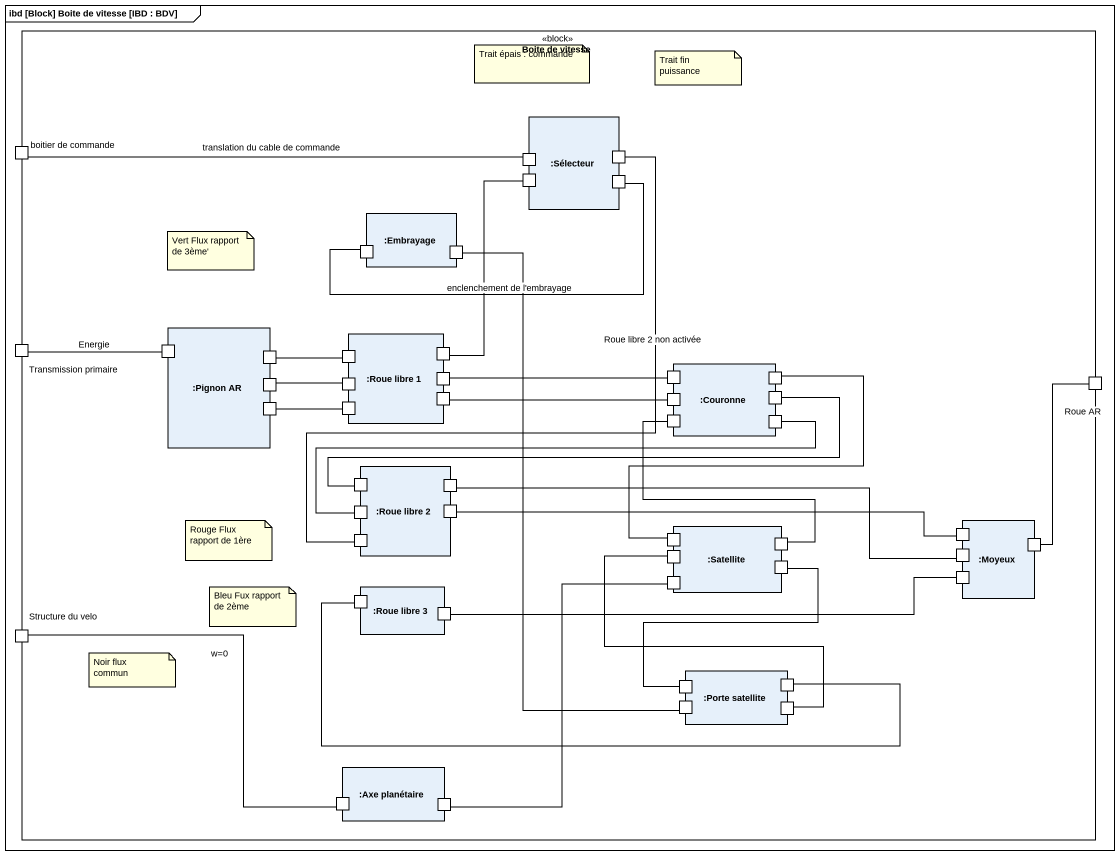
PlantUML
@startuml
mainframe ibd [Block] Boite de vitesse [IBD : BDV]
rectangle "Boite de vitesse" as Boite_de_vitesse <<block>> {
  rectangle ":Sélecteur" as Sélecteur {
    port " " as port1
    port " " as port2
    port " " as port3
    port " " as port4
  }
  port "boitier de commande" as boitier_de_commande
  rectangle ":Embrayage" as Embrayage {
    port " " as port5
    port " " as port6
  }
  port "Transmission primaire" as Transmission_primaire
  rectangle ":Pignon AR" as Pignon_AR {
    port " " as port7
    port " " as port8
    port " " as port11
    port " " as port19
  }
  rectangle ":Roue libre 1" as Roue_libre_1 {
    port " " as port9
    port " " as port10
    port " " as port12
    port " " as port13
    port " " as port14
    port " " as port20
  }
  rectangle ":Couronne" as Couronne {
    port " " as port15
    port " " as port16
    port " " as port17
    port " " as port18
    port " " as port21
    port " " as port22
  }
  port "Roue AR" as Roue_AR
  rectangle ":Roue libre 2" as Roue_libre_2 {
    port " " as port23
    port " " as port24
    port " " as port25
    port " " as port26
    port " " as port27
  }
  rectangle ":Satellite" as Satellite {
    port " " as port28
    port " " as port29
    port " " as port33
    port " " as port34
    port " " as port35
  }
  rectangle ":Moyeux" as Moyeux {
    port " " as port30
    port " " as port31
    port " " as port32
    port " " as port36
  }
  rectangle ":Roue libre 3" as Roue_libre_3 {
    port " " as port37
    port " " as port38
  }
  port "Structure du velo" as Structure_du_velo
  rectangle ":Porte satellite" as Porte_satellite {
    port " " as port39
    port " " as port40
    port " " as port41
    port " " as port42
  }
  rectangle ":Axe planétaire" as Axe_planétaire {
    port " " as port43
    port " " as port44
  }
}
boitier_de_commande -right- port1 : translation du cable de commande
port2 -- port27 : Roue libre 2 non activée
port4 -left- port5 : enclenchement de l'embrayage
port6 -- port40
Transmission_primaire -right- port7 : Energie
port8 -right- port9
port10 -up- port3
port11 -right- port12
port13 -right- port15
port14 -right- port16
port17 -- port28
port18 -left- port23
port19 -right- port20
port22 -left- port24
port25 -right- port30
port26 -right- port31
port29 -up- port21
port32 -up- Roue_AR
port35 -- port39
port38 -right- port36
Structure_du_velo -right- port43 : w=0
port41 -left- port37
port42 -up- port33
port44 -up- port34
note as N1
  Trait épais : commande
end note
note as N2
  Trait fin puissance
end note
note as N3
  Vert Flux rapport de 3ème'
end note
note as N4
  Rouge Flux rapport de 1ère
end note
note as N5
  Bleu Fux rapport de 2ème
end note
note as N6
  Noir flux commun
end note
@enduml
